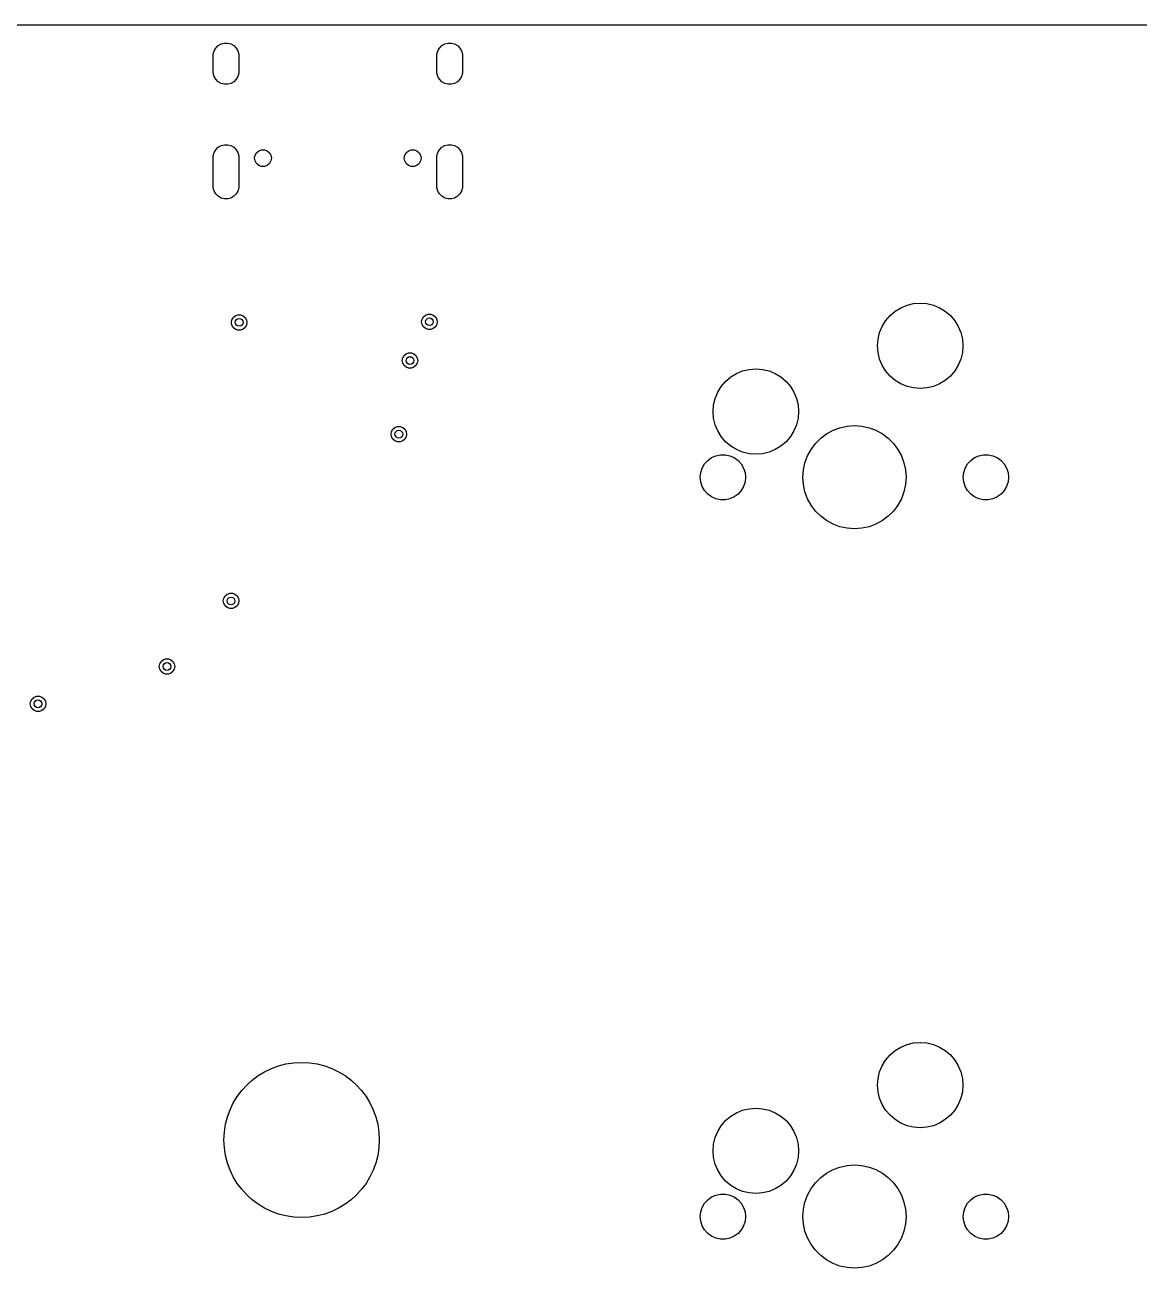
# Model space of a CAD drawing. Extents: x 101 to 518, y -308 to -134.
# Drawn here: x 432.12 to 475.16, y -181.75 to -133.7 of the extents above; entities that cross this region are included whole.
import ezdxf

# ---------------------------------------------------------------- set-up
doc = ezdxf.new("R2010")
doc.units = 0
doc.layers.add('BLACK', color=7, linetype='CONTINUOUS')

msp = doc.modelspace()

# ---------------------------------------------------------------- linework, layer by layer
at = {"layer": 'BLACK', "linetype": 'CONTINUOUS'}
for p, q in [((431.773007, -133.696311), (513.20974, -133.696311)), ((439.493063, -134.59193), (439.585359, -134.499634)), ((439.585359, -134.499634), (439.698398, -134.434371)), ((439.698398, -134.434371), (439.824477, -134.400589)), ((439.824477, -134.400589), (439.955003, -134.400589)), ((439.955003, -134.400589), (440.081082, -134.434371)), ((440.081082, -134.434371), (440.194121, -134.499634)), ((440.194121, -134.499634), (440.286417, -134.59193)), ((448.133063, -134.59193), (448.225359, -134.499634)), ((448.225359, -134.499634), (448.338398, -134.434371)), ((448.338398, -134.434371), (448.464477, -134.400589)), ((448.464477, -134.400589), (448.595003, -134.400589)), ((448.595003, -134.400589), (448.721082, -134.434371)), ((448.721082, -134.434371), (448.834121, -134.499634)), ((448.834121, -134.499634), (448.926417, -134.59193)), ((439.38974, -134.896311), (439.394018, -134.831048)), ((439.38974, -135.496311), (439.38974, -134.896311)), ((439.394018, -134.831048), (439.4278, -134.704969)), ((439.4278, -134.704969), (439.493063, -134.59193)), ((440.286417, -134.59193), (440.35168, -134.704969)), ((440.35168, -134.704969), (440.385462, -134.831048)), ((440.385462, -134.831048), (440.38974, -134.896311)), ((440.38974, -134.896311), (440.38974, -135.496311)), ((448.02974, -134.896311), (448.034018, -134.831048)), ((448.02974, -135.496311), (448.02974, -134.896311)), ((448.034018, -134.831048), (448.0678, -134.704969)), ((448.0678, -134.704969), (448.133063, -134.59193)), ((448.926417, -134.59193), (448.99168, -134.704969)), ((448.99168, -134.704969), (449.025462, -134.831048)), ((449.025462, -134.831048), (449.02974, -134.896311)), ((449.02974, -134.896311), (449.02974, -135.496311)), ((439.394018, -135.561574), (439.38974, -135.496311)), ((440.38974, -135.496311), (440.385462, -135.561574)), ((448.034018, -135.561574), (448.02974, -135.496311)), ((449.02974, -135.496311), (449.025462, -135.561574)), ((439.4278, -135.687653), (439.394018, -135.561574)), ((439.493063, -135.800692), (439.4278, -135.687653)), ((439.585359, -135.892988), (439.493063, -135.800692)), ((439.698398, -135.958251), (439.585359, -135.892988)), ((439.824477, -135.992033), (439.698398, -135.958251)), ((439.955003, -135.992033), (439.824477, -135.992033)), ((440.081082, -135.958251), (439.955003, -135.992033)), ((440.194121, -135.892988), (440.081082, -135.958251)), ((440.286417, -135.800692), (440.194121, -135.892988)), ((440.35168, -135.687653), (440.286417, -135.800692)), ((440.385462, -135.561574), (440.35168, -135.687653)), ((448.0678, -135.687653), (448.034018, -135.561574)), ((448.133063, -135.800692), (448.0678, -135.687653)), ((448.225359, -135.892988), (448.133063, -135.800692)), ((448.338398, -135.958251), (448.225359, -135.892988)), ((448.464477, -135.992033), (448.338398, -135.958251)), ((448.595003, -135.992033), (448.464477, -135.992033)), ((448.721082, -135.958251), (448.595003, -135.992033)), ((448.834121, -135.892988), (448.721082, -135.958251)), ((448.926417, -135.800692), (448.834121, -135.892988)), ((448.99168, -135.687653), (448.926417, -135.800692)), ((449.025462, -135.561574), (448.99168, -135.687653)), ((439.585359, -138.429634), (439.698398, -138.364371)), ((439.698398, -138.364371), (439.824477, -138.330589)), ((439.824477, -138.330589), (439.955003, -138.330589)), ((439.955003, -138.330589), (440.081082, -138.364371)), ((440.081082, -138.364371), (440.194121, -138.429634)), ((448.225359, -138.429634), (448.338398, -138.364371)), ((448.338398, -138.364371), (448.464477, -138.330589)), ((448.464477, -138.330589), (448.595003, -138.330589)), ((448.595003, -138.330589), (448.721082, -138.364371)), ((448.721082, -138.364371), (448.834121, -138.429634)), ((439.38974, -138.826311), (439.394018, -138.761048)), ((439.38974, -139.926311), (439.38974, -138.826311)), ((439.394018, -138.761048), (439.4278, -138.634969)), ((439.4278, -138.634969), (439.493063, -138.52193)), ((439.493063, -138.52193), (439.585359, -138.429634)), ((440.194121, -138.429634), (440.286417, -138.52193)), ((440.286417, -138.52193), (440.35168, -138.634969)), ((440.35168, -138.634969), (440.385462, -138.761048)), ((440.385462, -138.761048), (440.38974, -138.826311)), ((440.38974, -138.826311), (440.38974, -139.926311)), ((440.99474, -138.846311), (441.01434, -138.735154)), ((441.01434, -138.957468), (440.99474, -138.846311)), ((441.01434, -138.735154), (441.070776, -138.637405)), ((441.070776, -138.637405), (441.15724, -138.564853)), ((441.15724, -138.564853), (441.263304, -138.526248)), ((441.263304, -138.526248), (441.376176, -138.526248)), ((441.376176, -138.526248), (441.48224, -138.564853)), ((441.48224, -138.564853), (441.568704, -138.637405)), ((441.568704, -138.637405), (441.62514, -138.735154)), ((441.62514, -138.735154), (441.64474, -138.846311)), ((441.64474, -138.846311), (441.62514, -138.957468)), ((446.77474, -138.846311), (446.79434, -138.735154)), ((446.79434, -138.957468), (446.77474, -138.846311)), ((446.79434, -138.735154), (446.850776, -138.637405)), ((446.850776, -138.637405), (446.93724, -138.564853)), ((446.93724, -138.564853), (447.043304, -138.526248)), ((447.043304, -138.526248), (447.156176, -138.526248)), ((447.156176, -138.526248), (447.26224, -138.564853)), ((447.26224, -138.564853), (447.348704, -138.637405)), ((447.348704, -138.637405), (447.40514, -138.735154)), ((447.40514, -138.735154), (447.42474, -138.846311)), ((447.42474, -138.846311), (447.40514, -138.957468)), ((448.02974, -138.826311), (448.034018, -138.761048)), ((448.02974, -139.926311), (448.02974, -138.826311)), ((448.034018, -138.761048), (448.0678, -138.634969)), ((448.0678, -138.634969), (448.133063, -138.52193)), ((448.133063, -138.52193), (448.225359, -138.429634)), ((448.834121, -138.429634), (448.926417, -138.52193)), ((448.926417, -138.52193), (448.99168, -138.634969)), ((448.99168, -138.634969), (449.025462, -138.761048)), ((449.025462, -138.761048), (449.02974, -138.826311)), ((449.02974, -138.826311), (449.02974, -139.926311)), ((441.070776, -139.055217), (441.01434, -138.957468)), ((441.15724, -139.127769), (441.070776, -139.055217)), ((441.263304, -139.166374), (441.15724, -139.127769)), ((441.376176, -139.166374), (441.263304, -139.166374)), ((441.48224, -139.127769), (441.376176, -139.166374)), ((441.568704, -139.055217), (441.48224, -139.127769)), ((441.62514, -138.957468), (441.568704, -139.055217)), ((446.850776, -139.055217), (446.79434, -138.957468)), ((446.93724, -139.127769), (446.850776, -139.055217)), ((447.043304, -139.166374), (446.93724, -139.127769)), ((447.156176, -139.166374), (447.043304, -139.166374)), ((447.26224, -139.127769), (447.156176, -139.166374)), ((447.348704, -139.055217), (447.26224, -139.127769)), ((447.40514, -138.957468), (447.348704, -139.055217)), ((439.394018, -139.991574), (439.38974, -139.926311)), ((439.4278, -140.117653), (439.394018, -139.991574)), ((439.493063, -140.230692), (439.4278, -140.117653)), ((439.585359, -140.322988), (439.493063, -140.230692)), ((440.286417, -140.230692), (440.194121, -140.322988)), ((440.35168, -140.117653), (440.286417, -140.230692)), ((440.385462, -139.991574), (440.35168, -140.117653)), ((440.38974, -139.926311), (440.385462, -139.991574)), ((448.034018, -139.991574), (448.02974, -139.926311)), ((448.0678, -140.117653), (448.034018, -139.991574)), ((448.133063, -140.230692), (448.0678, -140.117653)), ((448.225359, -140.322988), (448.133063, -140.230692)), ((448.926417, -140.230692), (448.834121, -140.322988)), ((448.99168, -140.117653), (448.926417, -140.230692)), ((449.025462, -139.991574), (448.99168, -140.117653)), ((449.02974, -139.926311), (449.025462, -139.991574)), ((439.698398, -140.388251), (439.585359, -140.322988)), ((439.824477, -140.422033), (439.698398, -140.388251)), ((439.955003, -140.422033), (439.824477, -140.422033)), ((440.081082, -140.388251), (439.955003, -140.422033)), ((440.194121, -140.322988), (440.081082, -140.388251)), ((448.338398, -140.388251), (448.225359, -140.322988)), ((448.464477, -140.422033), (448.338398, -140.388251)), ((448.595003, -140.422033), (448.464477, -140.422033)), ((448.721082, -140.388251), (448.595003, -140.422033)), ((448.834121, -140.322988), (448.721082, -140.388251)), ((465.737802, -144.766675), (465.958564, -144.631392)), ((465.958564, -144.631392), (466.19777, -144.53231)), ((466.19777, -144.53231), (466.449531, -144.471867)), ((466.449531, -144.471867), (466.707648, -144.451553)), ((466.707648, -144.451553), (466.965765, -144.471867)), ((466.965765, -144.471867), (467.217526, -144.53231)), ((467.217526, -144.53231), (467.456732, -144.631392)), ((467.456732, -144.631392), (467.677494, -144.766675)), ((440.09724, -145.196311), (440.115332, -145.093705)), ((440.115332, -145.093705), (440.167427, -145.003475)), ((440.167427, -145.003475), (440.24724, -144.936503)), ((440.24724, -144.936503), (440.345146, -144.900869)), ((440.345146, -144.900869), (440.449334, -144.900869)), ((440.449334, -144.900869), (440.54724, -144.936503)), ((440.54724, -144.936503), (440.627053, -145.003475)), ((440.627053, -145.003475), (440.679148, -145.093705)), ((440.679148, -145.093705), (440.69724, -145.196311)), ((447.44724, -145.171311), (447.465332, -145.068705)), ((447.465332, -145.068705), (447.517427, -144.978475)), ((447.517427, -144.978475), (447.59724, -144.911503)), ((447.59724, -144.911503), (447.695146, -144.875869)), ((447.695146, -144.875869), (447.799334, -144.875869)), ((447.799334, -144.875869), (447.89724, -144.911503)), ((447.89724, -144.911503), (447.977053, -144.978475)), ((447.977053, -144.978475), (448.029148, -145.068705)), ((448.029148, -145.068705), (448.04724, -145.171311)), ((465.37277, -145.131707), (465.540922, -144.934827)), ((465.540922, -144.934827), (465.737802, -144.766675)), ((467.677494, -144.766675), (467.874374, -144.934827)), ((467.874374, -144.934827), (468.042526, -145.131707)), ((440.115332, -145.298917), (440.09724, -145.196311)), ((440.167427, -145.389147), (440.115332, -145.298917)), ((440.24724, -145.456119), (440.167427, -145.389147)), ((440.345146, -145.491753), (440.24724, -145.456119)), ((440.449334, -145.491753), (440.345146, -145.491753)), ((440.54724, -145.456119), (440.449334, -145.491753)), ((440.627053, -145.389147), (440.54724, -145.456119)), ((440.679148, -145.298917), (440.627053, -145.389147)), ((440.69724, -145.196311), (440.679148, -145.298917)), ((447.465332, -145.273917), (447.44724, -145.171311)), ((447.517427, -145.364147), (447.465332, -145.273917)), ((447.59724, -145.431119), (447.517427, -145.364147)), ((447.695146, -145.466753), (447.59724, -145.431119)), ((447.799334, -145.466753), (447.695146, -145.466753)), ((447.89724, -145.431119), (447.799334, -145.466753)), ((447.977053, -145.364147), (447.89724, -145.431119)), ((448.029148, -145.273917), (447.977053, -145.364147)), ((448.04724, -145.171311), (448.029148, -145.273917)), ((465.077962, -145.843436), (465.138405, -145.591675)), ((465.138405, -145.591675), (465.237487, -145.352469)), ((465.237487, -145.352469), (465.37277, -145.131707)), ((468.042526, -145.131707), (468.177809, -145.352469)), ((468.177809, -145.352469), (468.276891, -145.591675)), ((468.276891, -145.591675), (468.337334, -145.843436)), ((465.057648, -146.101553), (465.077962, -145.843436)), ((468.337334, -145.843436), (468.357648, -146.101553)), ((446.715332, -146.568705), (446.767427, -146.478475)), ((446.767427, -146.478475), (446.84724, -146.411503)), ((446.84724, -146.411503), (446.945146, -146.375869)), ((446.945146, -146.375869), (447.049334, -146.375869)), ((447.049334, -146.375869), (447.14724, -146.411503)), ((447.14724, -146.411503), (447.227053, -146.478475)), ((447.227053, -146.478475), (447.279148, -146.568705)), ((465.077962, -146.35967), (465.057648, -146.101553)), ((465.138405, -146.611431), (465.077962, -146.35967)), ((468.337334, -146.35967), (468.276891, -146.611431)), ((468.357648, -146.101553), (468.337334, -146.35967)), ((446.69724, -146.671311), (446.715332, -146.568705)), ((446.715332, -146.773917), (446.69724, -146.671311)), ((446.767427, -146.864147), (446.715332, -146.773917)), ((446.84724, -146.931119), (446.767427, -146.864147)), ((446.945146, -146.966753), (446.84724, -146.931119)), ((447.049334, -146.966753), (446.945146, -146.966753)), ((447.14724, -146.931119), (447.049334, -146.966753)), ((447.227053, -146.864147), (447.14724, -146.931119)), ((447.279148, -146.773917), (447.227053, -146.864147)), ((447.279148, -146.568705), (447.29724, -146.671311)), ((447.29724, -146.671311), (447.279148, -146.773917)), ((459.84777, -147.07231), (460.099531, -147.011867)), ((460.099531, -147.011867), (460.357648, -146.991553)), ((460.357648, -146.991553), (460.615765, -147.011867)), ((460.615765, -147.011867), (460.867526, -147.07231)), ((465.237487, -146.850637), (465.138405, -146.611431)), ((465.37277, -147.071399), (465.237487, -146.850637)), ((468.177809, -146.850637), (468.042526, -147.071399)), ((468.276891, -146.611431), (468.177809, -146.850637)), ((459.02277, -147.671707), (459.190922, -147.474827)), ((459.190922, -147.474827), (459.387802, -147.306675)), ((459.387802, -147.306675), (459.608564, -147.171392)), ((459.608564, -147.171392), (459.84777, -147.07231)), ((460.867526, -147.07231), (461.106732, -147.171392)), ((461.106732, -147.171392), (461.327494, -147.306675)), ((461.327494, -147.306675), (461.524374, -147.474827)), ((461.524374, -147.474827), (461.692526, -147.671707)), ((465.540922, -147.268279), (465.37277, -147.071399)), ((465.737802, -147.436431), (465.540922, -147.268279)), ((465.958564, -147.571714), (465.737802, -147.436431)), ((467.677494, -147.436431), (467.456732, -147.571714)), ((467.874374, -147.268279), (467.677494, -147.436431)), ((468.042526, -147.071399), (467.874374, -147.268279)), ((458.788405, -148.131675), (458.887487, -147.892469)), ((458.887487, -147.892469), (459.02277, -147.671707)), ((461.692526, -147.671707), (461.827809, -147.892469)), ((461.827809, -147.892469), (461.926891, -148.131675)), ((466.19777, -147.670796), (465.958564, -147.571714)), ((466.449531, -147.731239), (466.19777, -147.670796)), ((466.707648, -147.751553), (466.449531, -147.731239)), ((466.965765, -147.731239), (466.707648, -147.751553)), ((467.217526, -147.670796), (466.965765, -147.731239)), ((467.456732, -147.571714), (467.217526, -147.670796)), ((458.707648, -148.641553), (458.727962, -148.383436)), ((458.727962, -148.383436), (458.788405, -148.131675)), ((461.926891, -148.131675), (461.987334, -148.383436)), ((461.987334, -148.383436), (462.007648, -148.641553)), ((458.727962, -148.89967), (458.707648, -148.641553)), ((458.788405, -149.151431), (458.727962, -148.89967)), ((461.987334, -148.89967), (461.926891, -149.151431)), ((462.007648, -148.641553), (461.987334, -148.89967)), ((446.266006, -149.514774), (446.284098, -149.412168)), ((446.284098, -149.412168), (446.336193, -149.321938)), ((446.336193, -149.321938), (446.416006, -149.254966)), ((446.416006, -149.254966), (446.513912, -149.219332)), ((446.513912, -149.219332), (446.6181, -149.219332)), ((446.6181, -149.219332), (446.716006, -149.254966)), ((446.716006, -149.254966), (446.795819, -149.321938)), ((446.795819, -149.321938), (446.847914, -149.412168)), ((446.847914, -149.412168), (446.866006, -149.514774)), ((458.887487, -149.390637), (458.788405, -149.151431)), ((459.02277, -149.611399), (458.887487, -149.390637)), ((461.827809, -149.390637), (461.692526, -149.611399)), ((461.926891, -149.151431), (461.827809, -149.390637)), ((463.089664, -149.504178), (463.339352, -149.367838)), ((463.339352, -149.367838), (463.605901, -149.26842)), ((463.605901, -149.26842), (463.883886, -149.207948)), ((463.883886, -149.207948), (464.167648, -149.187653)), ((464.167648, -149.187653), (464.45141, -149.207948)), ((464.45141, -149.207948), (464.729395, -149.26842)), ((464.729395, -149.26842), (464.995944, -149.367838)), ((464.995944, -149.367838), (465.245632, -149.504178)), ((446.284098, -149.61738), (446.266006, -149.514774)), ((446.336193, -149.70761), (446.284098, -149.61738)), ((446.416006, -149.774582), (446.336193, -149.70761)), ((446.513912, -149.810216), (446.416006, -149.774582)), ((446.6181, -149.810216), (446.513912, -149.810216)), ((446.716006, -149.774582), (446.6181, -149.810216)), ((446.795819, -149.70761), (446.716006, -149.774582)), ((446.847914, -149.61738), (446.795819, -149.70761)), ((446.866006, -149.514774), (446.847914, -149.61738)), ((459.190922, -149.808279), (459.02277, -149.611399)), ((459.387802, -149.976431), (459.190922, -149.808279)), ((461.524374, -149.808279), (461.327494, -149.976431)), ((461.692526, -149.611399), (461.524374, -149.808279)), ((462.490273, -150.103569), (462.660759, -149.875826)), ((462.660759, -149.875826), (462.861921, -149.674664)), ((462.861921, -149.674664), (463.089664, -149.504178)), ((465.245632, -149.504178), (465.473375, -149.674664)), ((465.473375, -149.674664), (465.674537, -149.875826)), ((465.674537, -149.875826), (465.845023, -150.103569)), ((458.650148, -150.423781), (458.817258, -150.349379)), ((458.817258, -150.349379), (458.996186, -150.311346)), ((458.996186, -150.311346), (459.17911, -150.311346)), ((459.17911, -150.311346), (459.358038, -150.349379)), ((459.358038, -150.349379), (459.525148, -150.423781)), ((459.608564, -150.111714), (459.387802, -149.976431)), ((459.84777, -150.210796), (459.608564, -150.111714)), ((460.099531, -150.271239), (459.84777, -150.210796)), ((460.357648, -150.291553), (460.099531, -150.271239)), ((460.615765, -150.271239), (460.357648, -150.291553)), ((460.867526, -150.210796), (460.615765, -150.271239)), ((461.106732, -150.111714), (460.867526, -150.210796)), ((461.327494, -149.976431), (461.106732, -150.111714)), ((462.254515, -150.619806), (462.353933, -150.353257)), ((462.353933, -150.353257), (462.490273, -150.103569)), ((465.845023, -150.103569), (465.981363, -150.353257)), ((465.981363, -150.353257), (466.080781, -150.619806)), ((468.810148, -150.423781), (468.977258, -150.349379)), ((468.977258, -150.349379), (469.156186, -150.311346)), ((469.156186, -150.311346), (469.33911, -150.311346)), ((469.33911, -150.311346), (469.518038, -150.349379)), ((469.518038, -150.349379), (469.685148, -150.423781)), ((458.231769, -150.99963), (458.288296, -150.825658)), ((458.288296, -150.825658), (458.379758, -150.667241)), ((458.379758, -150.667241), (458.502159, -150.531301)), ((458.502159, -150.531301), (458.650148, -150.423781)), ((459.525148, -150.423781), (459.673137, -150.531301)), ((459.673137, -150.531301), (459.795538, -150.667241)), ((459.795538, -150.667241), (459.887, -150.825658)), ((459.887, -150.825658), (459.943527, -150.99963)), ((462.194043, -150.897791), (462.254515, -150.619806)), ((466.080781, -150.619806), (466.141253, -150.897791)), ((468.391769, -150.99963), (468.448296, -150.825658)), ((468.448296, -150.825658), (468.539758, -150.667241)), ((468.539758, -150.667241), (468.662159, -150.531301)), ((468.662159, -150.531301), (468.810148, -150.423781)), ((469.685148, -150.423781), (469.833137, -150.531301)), ((469.833137, -150.531301), (469.955538, -150.667241)), ((469.955538, -150.667241), (470.047, -150.825658)), ((470.047, -150.825658), (470.103527, -150.99963)), ((458.212648, -151.181553), (458.231769, -150.99963)), ((458.231769, -151.363476), (458.212648, -151.181553)), ((458.288296, -151.537448), (458.231769, -151.363476)), ((459.943527, -151.363476), (459.887, -151.537448)), ((459.943527, -150.99963), (459.962648, -151.181553)), ((459.962648, -151.181553), (459.943527, -151.363476)), ((462.173748, -151.181553), (462.194043, -150.897791)), ((462.194043, -151.465315), (462.173748, -151.181553)), ((466.141253, -150.897791), (466.161548, -151.181553)), ((466.161548, -151.181553), (466.141253, -151.465315)), ((468.372648, -151.181553), (468.391769, -150.99963)), ((468.391769, -151.363476), (468.372648, -151.181553)), ((468.448296, -151.537448), (468.391769, -151.363476)), ((470.103527, -151.363476), (470.047, -151.537448)), ((470.103527, -150.99963), (470.122648, -151.181553)), ((470.122648, -151.181553), (470.103527, -151.363476)), ((458.379758, -151.695865), (458.288296, -151.537448)), ((458.502159, -151.831805), (458.379758, -151.695865)), ((458.650148, -151.939325), (458.502159, -151.831805)), ((459.673137, -151.831805), (459.525148, -151.939325)), ((459.795538, -151.695865), (459.673137, -151.831805)), ((459.887, -151.537448), (459.795538, -151.695865)), ((462.254515, -151.7433), (462.194043, -151.465315)), ((462.353933, -152.009849), (462.254515, -151.7433)), ((466.080781, -151.7433), (465.981363, -152.009849)), ((466.141253, -151.465315), (466.080781, -151.7433)), ((468.539758, -151.695865), (468.448296, -151.537448)), ((468.662159, -151.831805), (468.539758, -151.695865)), ((468.810148, -151.939325), (468.662159, -151.831805)), ((469.833137, -151.831805), (469.685148, -151.939325)), ((469.955538, -151.695865), (469.833137, -151.831805)), ((470.047, -151.537448), (469.955538, -151.695865)), ((458.817258, -152.013727), (458.650148, -151.939325)), ((458.996186, -152.05176), (458.817258, -152.013727)), ((459.17911, -152.05176), (458.996186, -152.05176)), ((459.358038, -152.013727), (459.17911, -152.05176)), ((459.525148, -151.939325), (459.358038, -152.013727)), ((462.490273, -152.259537), (462.353933, -152.009849)), ((462.660759, -152.48728), (462.490273, -152.259537)), ((465.845023, -152.259537), (465.674537, -152.48728)), ((465.981363, -152.009849), (465.845023, -152.259537)), ((468.977258, -152.013727), (468.810148, -151.939325)), ((469.156186, -152.05176), (468.977258, -152.013727)), ((469.33911, -152.05176), (469.156186, -152.05176)), ((469.518038, -152.013727), (469.33911, -152.05176)), ((469.685148, -151.939325), (469.518038, -152.013727)), ((462.861921, -152.688442), (462.660759, -152.48728)), ((463.089664, -152.858928), (462.861921, -152.688442)), ((465.473375, -152.688442), (465.245632, -152.858928)), ((465.674537, -152.48728), (465.473375, -152.688442)), ((463.339352, -152.995268), (463.089664, -152.858928)), ((463.605901, -153.094686), (463.339352, -152.995268)), ((463.883886, -153.155158), (463.605901, -153.094686)), ((464.167648, -153.175453), (463.883886, -153.155158)), ((464.45141, -153.155158), (464.167648, -153.175453)), ((464.729395, -153.094686), (464.45141, -153.155158)), ((464.995944, -152.995268), (464.729395, -153.094686)), ((465.245632, -152.858928), (464.995944, -152.995268)), ((439.93474, -155.702554), (440.032646, -155.66692)), ((440.032646, -155.66692), (440.136834, -155.66692)), ((440.136834, -155.66692), (440.23474, -155.702554)), ((439.78474, -155.962362), (439.802832, -155.859756)), ((439.802832, -156.064968), (439.78474, -155.962362)), ((439.802832, -155.859756), (439.854927, -155.769526)), ((439.854927, -156.155198), (439.802832, -156.064968)), ((439.854927, -155.769526), (439.93474, -155.702554)), ((439.93474, -156.22217), (439.854927, -156.155198)), ((440.23474, -155.702554), (440.314553, -155.769526)), ((440.314553, -156.155198), (440.23474, -156.22217)), ((440.314553, -155.769526), (440.366648, -155.859756)), ((440.366648, -156.064968), (440.314553, -156.155198)), ((440.366648, -155.859756), (440.38474, -155.962362)), ((440.38474, -155.962362), (440.366648, -156.064968)), ((440.032646, -156.257804), (439.93474, -156.22217)), ((440.136834, -156.257804), (440.032646, -156.257804)), ((440.23474, -156.22217), (440.136834, -156.257804)), ((437.30974, -158.496311), (437.327832, -158.393705)), ((437.327832, -158.598917), (437.30974, -158.496311)), ((437.327832, -158.393705), (437.379927, -158.303475)), ((437.379927, -158.303475), (437.45974, -158.236503)), ((437.45974, -158.236503), (437.557646, -158.200869)), ((437.557646, -158.200869), (437.661834, -158.200869)), ((437.661834, -158.200869), (437.75974, -158.236503)), ((437.75974, -158.236503), (437.839553, -158.303475)), ((437.839553, -158.303475), (437.891648, -158.393705)), ((437.891648, -158.393705), (437.90974, -158.496311)), ((437.90974, -158.496311), (437.891648, -158.598917)), ((437.379927, -158.689147), (437.327832, -158.598917)), ((437.45974, -158.756119), (437.379927, -158.689147)), ((437.557646, -158.791753), (437.45974, -158.756119)), ((437.661834, -158.791753), (437.557646, -158.791753)), ((437.75974, -158.756119), (437.661834, -158.791753)), ((437.839553, -158.689147), (437.75974, -158.756119)), ((437.891648, -158.598917), (437.839553, -158.689147)), ((432.328506, -159.939774), (432.346598, -159.837168)), ((432.346598, -160.04238), (432.328506, -159.939774)), ((432.346598, -159.837168), (432.398693, -159.746938)), ((432.398693, -159.746938), (432.478506, -159.679966)), ((432.478506, -159.679966), (432.576412, -159.644332)), ((432.576412, -159.644332), (432.6806, -159.644332)), ((432.6806, -159.644332), (432.778506, -159.679966)), ((432.778506, -159.679966), (432.858319, -159.746938)), ((432.858319, -159.746938), (432.910414, -159.837168)), ((432.910414, -159.837168), (432.928506, -159.939774)), ((432.928506, -159.939774), (432.910414, -160.04238)), ((432.398693, -160.13261), (432.346598, -160.04238)), ((432.478506, -160.199582), (432.398693, -160.13261)), ((432.576412, -160.235216), (432.478506, -160.199582)), ((432.6806, -160.235216), (432.576412, -160.235216)), ((432.778506, -160.199582), (432.6806, -160.235216)), ((432.858319, -160.13261), (432.778506, -160.199582)), ((432.910414, -160.04238), (432.858319, -160.13261)), ((465.540922, -173.509827), (465.737802, -173.341675)), ((465.737802, -173.341675), (465.958564, -173.206392)), ((465.958564, -173.206392), (466.19777, -173.10731)), ((466.19777, -173.10731), (466.449531, -173.046867)), ((466.449531, -173.046867), (466.707648, -173.026553)), ((466.707648, -173.026553), (466.965765, -173.046867)), ((466.965765, -173.046867), (467.217526, -173.10731)), ((467.217526, -173.10731), (467.456732, -173.206392)), ((467.456732, -173.206392), (467.677494, -173.341675)), ((467.677494, -173.341675), (467.874374, -173.509827)), ((465.138405, -174.166675), (465.237487, -173.927469)), ((465.237487, -173.927469), (465.37277, -173.706707)), ((465.37277, -173.706707), (465.540922, -173.509827)), ((467.874374, -173.509827), (468.042526, -173.706707)), ((468.042526, -173.706707), (468.177809, -173.927469)), ((468.177809, -173.927469), (468.276891, -174.166675)), ((465.057648, -174.676553), (465.077962, -174.418436)), ((465.077962, -174.418436), (465.138405, -174.166675)), ((468.276891, -174.166675), (468.337334, -174.418436)), ((468.337334, -174.418436), (468.357648, -174.676553)), ((465.077962, -174.93467), (465.057648, -174.676553)), ((468.357648, -174.676553), (468.337334, -174.93467)), ((465.138405, -175.186431), (465.077962, -174.93467)), ((465.237487, -175.425637), (465.138405, -175.186431)), ((468.276891, -175.186431), (468.177809, -175.425637)), ((468.337334, -174.93467), (468.276891, -175.186431)), ((459.387802, -175.881675), (459.608564, -175.746392)), ((459.608564, -175.746392), (459.84777, -175.64731)), ((459.84777, -175.64731), (460.099531, -175.586867)), ((460.099531, -175.586867), (460.357648, -175.566553)), ((460.357648, -175.566553), (460.615765, -175.586867)), ((460.615765, -175.586867), (460.867526, -175.64731)), ((460.867526, -175.64731), (461.106732, -175.746392)), ((461.106732, -175.746392), (461.327494, -175.881675)), ((465.37277, -175.646399), (465.237487, -175.425637)), ((465.540922, -175.843279), (465.37277, -175.646399)), ((465.737802, -176.011431), (465.540922, -175.843279)), ((467.874374, -175.843279), (467.677494, -176.011431)), ((468.042526, -175.646399), (467.874374, -175.843279)), ((468.177809, -175.425637), (468.042526, -175.646399)), ((458.887487, -176.467469), (459.02277, -176.246707)), ((459.02277, -176.246707), (459.190922, -176.049827)), ((459.190922, -176.049827), (459.387802, -175.881675)), ((461.327494, -175.881675), (461.524374, -176.049827)), ((461.524374, -176.049827), (461.692526, -176.246707)), ((461.692526, -176.246707), (461.827809, -176.467469)), ((465.958564, -176.146714), (465.737802, -176.011431)), ((466.19777, -176.245796), (465.958564, -176.146714)), ((466.449531, -176.306239), (466.19777, -176.245796)), ((466.707648, -176.326553), (466.449531, -176.306239)), ((466.965765, -176.306239), (466.707648, -176.326553)), ((467.217526, -176.245796), (466.965765, -176.306239)), ((467.456732, -176.146714), (467.217526, -176.245796)), ((467.677494, -176.011431), (467.456732, -176.146714)), ((458.727962, -176.958436), (458.788405, -176.706675)), ((458.788405, -176.706675), (458.887487, -176.467469)), ((461.827809, -176.467469), (461.926891, -176.706675)), ((461.926891, -176.706675), (461.987334, -176.958436)), ((458.707648, -177.216553), (458.727962, -176.958436)), ((458.727962, -177.47467), (458.707648, -177.216553)), ((461.987334, -176.958436), (462.007648, -177.216553)), ((462.007648, -177.216553), (461.987334, -177.47467)), ((458.788405, -177.726431), (458.727962, -177.47467)), ((458.887487, -177.965637), (458.788405, -177.726431)), ((461.926891, -177.726431), (461.827809, -177.965637)), ((461.987334, -177.47467), (461.926891, -177.726431)), ((463.605901, -177.84342), (463.883886, -177.782948)), ((463.883886, -177.782948), (464.167648, -177.762653)), ((464.167648, -177.762653), (464.45141, -177.782948)), ((464.45141, -177.782948), (464.729395, -177.84342)), ((459.02277, -178.186399), (458.887487, -177.965637)), ((459.190922, -178.383279), (459.02277, -178.186399)), ((461.692526, -178.186399), (461.524374, -178.383279)), ((461.827809, -177.965637), (461.692526, -178.186399)), ((462.660759, -178.450826), (462.861921, -178.249664)), ((462.861921, -178.249664), (463.089664, -178.079178)), ((463.089664, -178.079178), (463.339352, -177.942838)), ((463.339352, -177.942838), (463.605901, -177.84342)), ((464.729395, -177.84342), (464.995944, -177.942838)), ((464.995944, -177.942838), (465.245632, -178.079178)), ((465.245632, -178.079178), (465.473375, -178.249664)), ((465.473375, -178.249664), (465.674537, -178.450826)), ((459.387802, -178.551431), (459.190922, -178.383279)), ((459.608564, -178.686714), (459.387802, -178.551431)), ((459.84777, -178.785796), (459.608564, -178.686714)), ((461.106732, -178.686714), (460.867526, -178.785796)), ((461.327494, -178.551431), (461.106732, -178.686714)), ((461.524374, -178.383279), (461.327494, -178.551431)), ((462.353933, -178.928257), (462.490273, -178.678569)), ((462.490273, -178.678569), (462.660759, -178.450826)), ((465.674537, -178.450826), (465.845023, -178.678569)), ((465.845023, -178.678569), (465.981363, -178.928257)), ((458.379758, -179.242241), (458.502159, -179.106301)), ((458.502159, -179.106301), (458.650148, -178.998781)), ((458.650148, -178.998781), (458.817258, -178.924379)), ((458.817258, -178.924379), (458.996186, -178.886346)), ((458.996186, -178.886346), (459.17911, -178.886346)), ((459.17911, -178.886346), (459.358038, -178.924379)), ((459.358038, -178.924379), (459.525148, -178.998781)), ((459.525148, -178.998781), (459.673137, -179.106301)), ((459.673137, -179.106301), (459.795538, -179.242241)), ((460.099531, -178.846239), (459.84777, -178.785796)), ((460.357648, -178.866553), (460.099531, -178.846239)), ((460.615765, -178.846239), (460.357648, -178.866553)), ((460.867526, -178.785796), (460.615765, -178.846239)), ((462.194043, -179.472791), (462.254515, -179.194806)), ((462.254515, -179.194806), (462.353933, -178.928257)), ((465.981363, -178.928257), (466.080781, -179.194806)), ((466.080781, -179.194806), (466.141253, -179.472791)), ((468.539758, -179.242241), (468.662159, -179.106301)), ((468.662159, -179.106301), (468.810148, -178.998781)), ((468.810148, -178.998781), (468.977258, -178.924379)), ((468.977258, -178.924379), (469.156186, -178.886346)), ((469.156186, -178.886346), (469.33911, -178.886346)), ((469.33911, -178.886346), (469.518038, -178.924379)), ((469.518038, -178.924379), (469.685148, -178.998781)), ((469.685148, -178.998781), (469.833137, -179.106301)), ((469.833137, -179.106301), (469.955538, -179.242241)), ((458.212648, -179.756553), (458.231769, -179.57463)), ((458.231769, -179.57463), (458.288296, -179.400658)), ((458.288296, -179.400658), (458.379758, -179.242241)), ((459.795538, -179.242241), (459.887, -179.400658)), ((459.887, -179.400658), (459.943527, -179.57463)), ((459.943527, -179.57463), (459.962648, -179.756553)), ((462.173748, -179.756553), (462.194043, -179.472791)), ((466.141253, -179.472791), (466.161548, -179.756553)), ((468.372648, -179.756553), (468.391769, -179.57463)), ((468.391769, -179.57463), (468.448296, -179.400658)), ((468.448296, -179.400658), (468.539758, -179.242241)), ((469.955538, -179.242241), (470.047, -179.400658)), ((470.047, -179.400658), (470.103527, -179.57463)), ((470.103527, -179.57463), (470.122648, -179.756553)), ((458.231769, -179.938476), (458.212648, -179.756553)), ((458.288296, -180.112448), (458.231769, -179.938476)), ((458.379758, -180.270865), (458.288296, -180.112448)), ((459.887, -180.112448), (459.795538, -180.270865)), ((459.943527, -179.938476), (459.887, -180.112448)), ((459.962648, -179.756553), (459.943527, -179.938476)), ((462.194043, -180.040315), (462.173748, -179.756553)), ((462.254515, -180.3183), (462.194043, -180.040315)), ((466.141253, -180.040315), (466.080781, -180.3183)), ((466.161548, -179.756553), (466.141253, -180.040315)), ((468.391769, -179.938476), (468.372648, -179.756553)), ((468.448296, -180.112448), (468.391769, -179.938476)), ((468.539758, -180.270865), (468.448296, -180.112448)), ((470.047, -180.112448), (469.955538, -180.270865)), ((470.103527, -179.938476), (470.047, -180.112448)), ((470.122648, -179.756553), (470.103527, -179.938476)), ((458.502159, -180.406805), (458.379758, -180.270865)), ((458.650148, -180.514325), (458.502159, -180.406805)), ((458.817258, -180.588727), (458.650148, -180.514325)), ((458.996186, -180.62676), (458.817258, -180.588727)), ((459.17911, -180.62676), (458.996186, -180.62676)), ((459.358038, -180.588727), (459.17911, -180.62676)), ((459.525148, -180.514325), (459.358038, -180.588727)), ((459.673137, -180.406805), (459.525148, -180.514325)), ((459.795538, -180.270865), (459.673137, -180.406805)), ((462.353933, -180.584849), (462.254515, -180.3183)), ((462.490273, -180.834537), (462.353933, -180.584849)), ((465.981363, -180.584849), (465.845023, -180.834537)), ((466.080781, -180.3183), (465.981363, -180.584849)), ((468.662159, -180.406805), (468.539758, -180.270865)), ((468.810148, -180.514325), (468.662159, -180.406805)), ((468.977258, -180.588727), (468.810148, -180.514325)), ((469.156186, -180.62676), (468.977258, -180.588727)), ((469.33911, -180.62676), (469.156186, -180.62676)), ((469.518038, -180.588727), (469.33911, -180.62676)), ((469.685148, -180.514325), (469.518038, -180.588727)), ((469.833137, -180.406805), (469.685148, -180.514325)), ((469.955538, -180.270865), (469.833137, -180.406805)), ((462.660759, -181.06228), (462.490273, -180.834537)), ((462.861921, -181.263442), (462.660759, -181.06228)), ((465.674537, -181.06228), (465.473375, -181.263442)), ((465.845023, -180.834537), (465.674537, -181.06228)), ((463.089664, -181.433928), (462.861921, -181.263442)), ((463.339352, -181.570268), (463.089664, -181.433928)), ((463.605901, -181.669686), (463.339352, -181.570268)), ((464.995944, -181.570268), (464.729395, -181.669686)), ((465.245632, -181.433928), (464.995944, -181.570268)), ((465.473375, -181.263442), (465.245632, -181.433928)), ((463.883886, -181.730158), (463.605901, -181.669686)), ((464.167648, -181.750453), (463.883886, -181.730158)), ((464.45141, -181.730158), (464.167648, -181.750453)), ((464.729395, -181.669686), (464.45141, -181.730158))]:
    msp.add_line(p, q, dxfattribs=at)
at = {"layer": 'BLACK'}
for centre, radius in [((440.39724, -145.196311), 0.15), ((447.74724, -145.171311), 0.15), ((446.99724, -146.671311), 0.15), ((446.566006, -149.514774), 0.15), ((440.08474, -155.962362), 0.15), ((437.60974, -158.496311), 0.15), ((432.628506, -159.939774), 0.15), ((442.80974, -176.796311), 3)]:
    msp.add_circle(centre, radius, dxfattribs=at)

doc.saveas('drawing.dxf')
